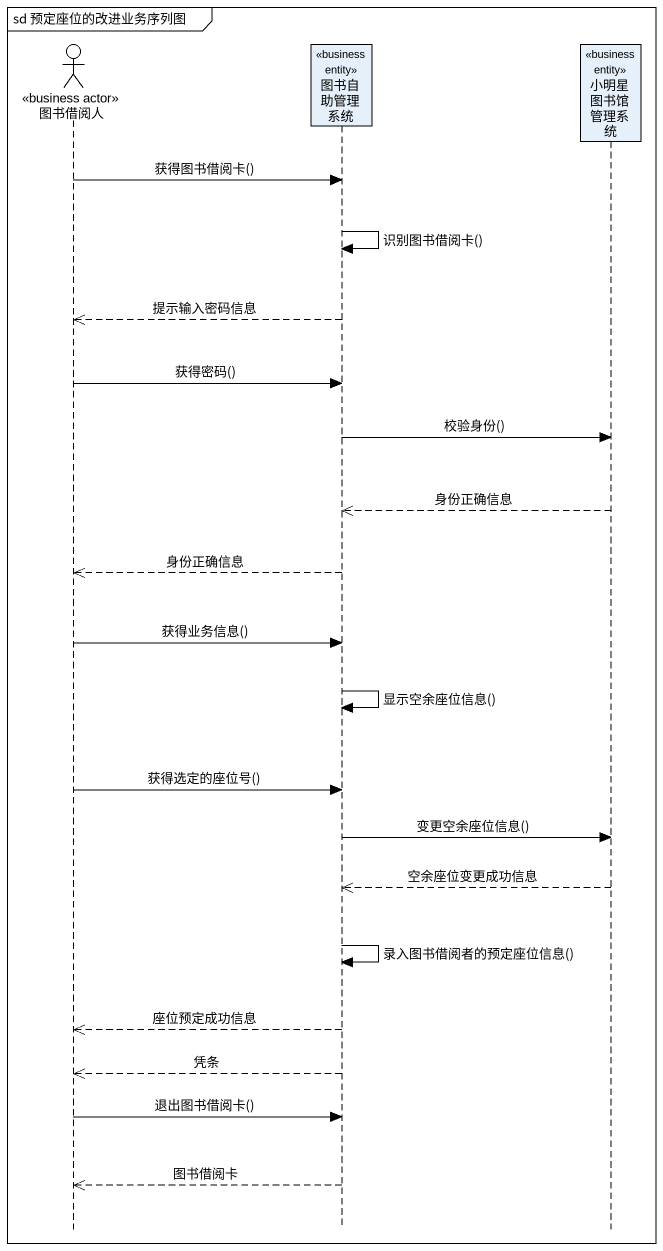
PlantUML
@startuml
mainframe sd 预定座位的改进业务序列图
hide footbox
actor 图书借阅人 <<business actor>>
participant 图书自助管理系统 <<business entity>>
participant 小明星图书馆管理系统 <<business entity>>

图书借阅人 -> 图书自助管理系统 : 获得图书借阅卡()
图书自助管理系统 -> 图书自助管理系统 : 识别图书借阅卡()
图书自助管理系统 -->> 图书借阅人 : 提示输入密码信息
图书借阅人 -> 图书自助管理系统 : 获得密码()
图书自助管理系统 -> 小明星图书馆管理系统 : 校验身份()
小明星图书馆管理系统 -->> 图书自助管理系统 : 身份正确信息
图书自助管理系统 -->> 图书借阅人 : 身份正确信息
图书借阅人 -> 图书自助管理系统 : 获得业务信息()
图书自助管理系统 -> 图书自助管理系统 : 显示空余座位信息()
图书借阅人 -> 图书自助管理系统 : 获得选定的座位号()
图书自助管理系统 -> 小明星图书馆管理系统 : 变更空余座位信息()
小明星图书馆管理系统 -->> 图书自助管理系统 : 空余座位变更成功信息
图书自助管理系统 -> 图书自助管理系统 : 录入图书借阅者的预定座位信息()
图书自助管理系统 -->> 图书借阅人 : 座位预定成功信息
图书自助管理系统 -->> 图书借阅人 : 凭条
图书借阅人 -> 图书自助管理系统 : 退出图书借阅卡()
图书自助管理系统 -->> 图书借阅人 : 图书借阅卡
@enduml
